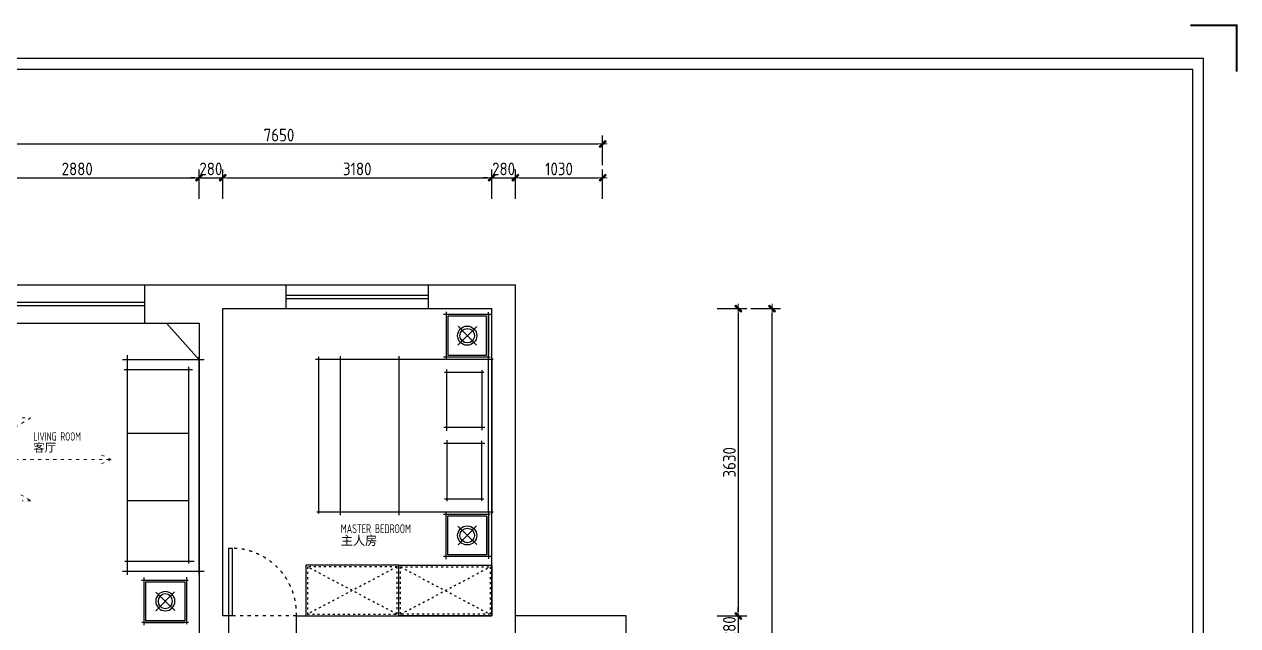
# Model space of a CAD drawing. Header units: millimetres. Extents: x -58733 to 427521, y -235734 to 553534.
# Drawn here: x -16385 to -2041, y 495078 to 502181 of the extents above; entities that cross this region are included whole.
import ezdxf

# ---------------------------------------------------------------- set-up
doc = ezdxf.new("R2010")
doc.units = ezdxf.units.MM
doc.linetypes.add('ACAD_ISO03W100', pattern=[30, 12, -18])
for name, color, linetype in [('00-墙体', 7, 'Continuous'), ('01.墙体', 7, 'Continuous'), ('02-活动家具', 1, 'Continuous'), ('图框', 251, 'Continuous')]:
    doc.layers.add(name, color=color, linetype=linetype)
doc.layers.add('P★10 文字说明', color=32, linetype='Continuous', lineweight=0)
doc.layers.add('墙体', color=7, linetype='Continuous', lineweight=30)
doc.styles.add('CCD_DIM', font='ARCHS.SHX')
doc.styles.add('编号', font='ARCHSTYL.SHX', dxfattribs={"width": 0.8})
doc.dimstyles.new('海龍1：50', dxfattribs={"dimscale": 50, "dimtxt": 3, "dimasz": 1, "dimexe": 2, "dimexo": 2, "dimgap": 0.6, "dimtad": 1, "dimdec": 0, "dimrnd": 5, "dimdsep": 46, "dimtxsty": 'CCD_DIM', "dimblk": 'WS-cj', "dimcen": 1, "dimclrd": 242, "dimclre": 242, "dimclrt": 2, "dimadec": 0, "dimazin": 2, "dimtfac": 1, "dimtdec": 0, "dimtix": 1, "dimtmove": 2, "dimatfit": 3, "dimldrblk": 'CCD_Leader_Arrow', "dimfxl": 5, "dimfxlon": 1, "dimtolj": 1, "dimarcsym": 0})

# ---------------------------------------------------------------- blocks, each defined once
blk = doc.blocks.new('WS-cj')
blk.add_hatch(color=1).paths.add_polyline_path([(0.59, 0.82), (-0.82, -0.59), (-0.59, -0.82), (0.82, 0.59)])
at = {"color": 1, "linetype": 'ByBlock', "lineweight": 0}
for p, q in [((-1.1, 0), (0, 0)), ((0, 0), (1.1, 0))]:
    blk.add_line(p, q, dxfattribs=at)
at = {"color": 1}
blk.add_lwpolyline([(0.59, 0.82), (-0.82, -0.59), (-0.59, -0.82), (0.82, 0.59)], close=True, dxfattribs=at)
blk = doc.blocks.new('*D545')
at = {"color": 242, "lineweight": -2}
for p, q in [((-17199, 500118), (-17199, 500468)), ((-17149, 500368), (-14369, 500368)), ((-14319, 500118), (-14319, 500468))]:
    blk.add_line(p, q, dxfattribs=at)
at = {"layer": 'Defpoints', "color": 0}
for p in [(-14319, 500368), (-17199, 499968), (-14319, 499968)]:
    blk.add_point(p, dxfattribs=at)
at = {"color": 242, "lineweight": -2, "xscale": 50, "yscale": 50, "zscale": 50, "rotation": 180}
blk.add_blockref('WS-cj', (-17199, 500368), dxfattribs=at)
at = {"color": 242, "lineweight": -2, "xscale": 50, "yscale": 50, "zscale": 50}
blk.add_blockref('WS-cj', (-14319, 500368), dxfattribs=at)
at = {"color": 2, "insert": (-15759, 500473), "char_height": 150, "attachment_point": 5, "style": 'CCD_DIM'}
blk.add_mtext('\\A1;2880', dxfattribs=at)
blk = doc.blocks.new('CCD_Leader_Arrow')
at = {"color": 1, "linetype": 'ByBlock'}
blk.add_line((0, 0), (-1, 0), dxfattribs=at)
for points in [[(-0.86, 0.67), (-0.6, 0.85), (-0.24, 0), (0, 0)], [(-0.86, -0.67), (-0.6, -0.85), (-0.24, 0), (0, 0)]]:
    blk.add_solid(points, dxfattribs=at)
blk = doc.blocks.new('*D546')
at = {"color": 242, "lineweight": -2}
for p, q in [((-14369, 500368), (-14419, 500368)), ((-14319, 500118), (-14319, 500468)), ((-14319, 500368), (-14039, 500368)), ((-14039, 500118), (-14039, 500468)), ((-13989, 500368), (-13939, 500368))]:
    blk.add_line(p, q, dxfattribs=at)
at = {"layer": 'Defpoints', "color": 0}
for p in [(-14039, 500368), (-14319, 499968), (-14039, 499968)]:
    blk.add_point(p, dxfattribs=at)
at = {"color": 242, "lineweight": -2, "xscale": 50, "yscale": 50, "zscale": 50}
blk.add_blockref('WS-cj', (-14319, 500368), dxfattribs=at)
at = {"color": 242, "lineweight": -2, "xscale": 50, "yscale": 50, "zscale": 50, "rotation": 180}
blk.add_blockref('WS-cj', (-14039, 500368), dxfattribs=at)
at = {"color": 2, "insert": (-14179, 500473), "char_height": 150, "attachment_point": 5, "style": 'CCD_DIM'}
blk.add_mtext('\\A1;280', dxfattribs=at)
blk = doc.blocks.new('*D547')
at = {"color": 242, "lineweight": -2}
for p, q in [((-14039, 500118), (-14039, 500468)), ((-13989, 500368), (-10909, 500368)), ((-10859, 500118), (-10859, 500468))]:
    blk.add_line(p, q, dxfattribs=at)
at = {"layer": 'Defpoints', "color": 0}
for p in [(-10859, 500368), (-14039, 499968), (-10859, 499968)]:
    blk.add_point(p, dxfattribs=at)
at = {"color": 242, "lineweight": -2, "xscale": 50, "yscale": 50, "zscale": 50, "rotation": 180}
blk.add_blockref('WS-cj', (-14039, 500368), dxfattribs=at)
at = {"color": 242, "lineweight": -2, "xscale": 50, "yscale": 50, "zscale": 50}
blk.add_blockref('WS-cj', (-10859, 500368), dxfattribs=at)
at = {"color": 2, "insert": (-12449, 500473), "char_height": 150, "attachment_point": 5, "style": 'CCD_DIM'}
blk.add_mtext('\\A1;3180', dxfattribs=at)
blk = doc.blocks.new('*D548')
at = {"color": 242, "lineweight": -2}
for p, q in [((-10909, 500368), (-10959, 500368)), ((-10859, 500118), (-10859, 500468)), ((-10859, 500368), (-10579, 500368)), ((-10579, 500118), (-10579, 500468)), ((-10529, 500368), (-10479, 500368))]:
    blk.add_line(p, q, dxfattribs=at)
at = {"layer": 'Defpoints', "color": 0}
for p in [(-10579, 500368), (-10859, 499968), (-10579, 499968)]:
    blk.add_point(p, dxfattribs=at)
at = {"color": 242, "lineweight": -2, "xscale": 50, "yscale": 50, "zscale": 50}
blk.add_blockref('WS-cj', (-10859, 500368), dxfattribs=at)
at = {"color": 242, "lineweight": -2, "xscale": 50, "yscale": 50, "zscale": 50, "rotation": 180}
blk.add_blockref('WS-cj', (-10579, 500368), dxfattribs=at)
at = {"color": 2, "insert": (-10719, 500473), "char_height": 150, "attachment_point": 5, "style": 'CCD_DIM'}
blk.add_mtext('\\A1;280', dxfattribs=at)
blk = doc.blocks.new('*D549')
at = {"color": 242, "lineweight": -2}
for p, q in [((-10579, 500118), (-10579, 500468)), ((-10529, 500368), (-9599, 500368)), ((-9549, 500118), (-9549, 500468))]:
    blk.add_line(p, q, dxfattribs=at)
at = {"layer": 'Defpoints', "color": 0}
for p in [(-9549, 500368), (-10579, 499968), (-9549, 499968)]:
    blk.add_point(p, dxfattribs=at)
at = {"color": 242, "lineweight": -2, "xscale": 50, "yscale": 50, "zscale": 50, "rotation": 180}
blk.add_blockref('WS-cj', (-10579, 500368), dxfattribs=at)
at = {"color": 242, "lineweight": -2, "xscale": 50, "yscale": 50, "zscale": 50}
blk.add_blockref('WS-cj', (-9549, 500368), dxfattribs=at)
at = {"color": 2, "insert": (-10064, 500473), "char_height": 150, "attachment_point": 5, "style": 'CCD_DIM'}
blk.add_mtext('\\A1;1030', dxfattribs=at)
blk = doc.blocks.new('*D550')
at = {"color": 242, "lineweight": -2}
for p, q in [((-17199, 500518), (-17199, 500868)), ((-17149, 500768), (-9599, 500768)), ((-9549, 500518), (-9549, 500868))]:
    blk.add_line(p, q, dxfattribs=at)
at = {"layer": 'Defpoints', "color": 0}
for p in [(-9549, 500768), (-17199, 499968), (-9549, 499968)]:
    blk.add_point(p, dxfattribs=at)
at = {"color": 242, "lineweight": -2, "xscale": 50, "yscale": 50, "zscale": 50, "rotation": 180}
blk.add_blockref('WS-cj', (-17199, 500768), dxfattribs=at)
at = {"color": 242, "lineweight": -2, "xscale": 50, "yscale": 50, "zscale": 50}
blk.add_blockref('WS-cj', (-9549, 500768), dxfattribs=at)
at = {"color": 2, "insert": (-13374, 500873), "char_height": 150, "attachment_point": 5, "style": 'CCD_DIM'}
blk.add_mtext('\\A1;7650', dxfattribs=at)
blk = doc.blocks.new('*D563')
at = {"color": 242, "lineweight": -2}
for p, q in [((-8195, 498823), (-7845, 498823)), ((-7945, 498773), (-7945, 495243)), ((-8195, 495193), (-7845, 495193))]:
    blk.add_line(p, q, dxfattribs=at)
at = {"layer": 'Defpoints', "color": 0}
for p in [(-8345, 498823), (-8345, 495193), (-7945, 495193)]:
    blk.add_point(p, dxfattribs=at)
at = {"color": 242, "lineweight": -2, "xscale": 50, "yscale": 50, "zscale": 50}
for p, rotation in [((-7945, 498823), 90), ((-7945, 495193), 270)]:
    blk.add_blockref('WS-cj', p, dxfattribs=dict(at, rotation=rotation))
at = {"color": 2, "insert": (-8050, 497008), "char_height": 150, "attachment_point": 5, "rotation": 90, "style": 'CCD_DIM'}
blk.add_mtext('\\A1;3630', dxfattribs=at)
blk = doc.blocks.new('*D564')
at = {"color": 242, "lineweight": -2}
for p, q in [((-8195, 495193), (-7845, 495193)), ((-7945, 495243), (-7945, 495293)), ((-7945, 495193), (-7945, 494913)), ((-8195, 494913), (-7845, 494913)), ((-7945, 494863), (-7945, 494813))]:
    blk.add_line(p, q, dxfattribs=at)
at = {"layer": 'Defpoints', "color": 0}
for p in [(-8345, 495193), (-8345, 494913), (-7945, 494913)]:
    blk.add_point(p, dxfattribs=at)
at = {"color": 242, "lineweight": -2, "xscale": 50, "yscale": 50, "zscale": 50}
for p, rotation in [((-7945, 495193), 270), ((-7945, 494913), 90)]:
    blk.add_blockref('WS-cj', p, dxfattribs=dict(at, rotation=rotation))
at = {"color": 2, "insert": (-8050, 495053), "char_height": 150, "attachment_point": 5, "rotation": 90, "style": 'CCD_DIM'}
blk.add_mtext('\\A1;280', dxfattribs=at)
blk = doc.blocks.new('*D568')
at = {"color": 242, "lineweight": -2}
for p, q in [((-7795, 498823), (-7445, 498823)), ((-7545, 489583), (-7545, 498773)), ((-7795, 489533), (-7445, 489533))]:
    blk.add_line(p, q, dxfattribs=at)
at = {"layer": 'Defpoints', "color": 0}
for p in [(-8345, 498823), (-7545, 498823), (-8345, 489533)]:
    blk.add_point(p, dxfattribs=at)
at = {"color": 242, "lineweight": -2, "xscale": 50, "yscale": 50, "zscale": 50}
for p, rotation in [((-7545, 498823), 90), ((-7545, 489533), 270)]:
    blk.add_blockref('WS-cj', p, dxfattribs=dict(at, rotation=rotation))
at = {"color": 2, "insert": (-7650, 494178), "char_height": 150, "attachment_point": 5, "rotation": 90, "style": 'CCD_DIM'}
blk.add_mtext('\\A1;9290', dxfattribs=at)
blk = doc.blocks.new('图框1比60')
at = {"layer": '图框', "color": 121}
for p, q in [((186038, 61389), (161670, 61389)), ((186038, 44157), (186038, 61389))]:
    blk.add_line(p, q, dxfattribs=at)
at = {"layer": '图框', "color": 8}
for p in [(161809, 61249), (185898, 44297), (185898, 45797)]:
    blk.add_line(p, (185898, 61249), dxfattribs=at)
at = {"layer": '图框', "color": 121, "const_width": 28.3}
blk.add_lwpolyline([(185866, 61818), (186467, 61818), (186467, 61217)], dxfattribs=at)
blk = doc.blocks.new('zw$957C')
for p, q in [((553, 2045), (4, 2045)), ((31, 2080), (31, 1516)), ((31, 2045), (507, 2045)), ((531, 2045), (54, 2045)), ((531, 1513), (531, 2068)), ((545, 2086), (2381, 2086)), ((2368, 2045), (550, 2045)), ((560, 2102), (560, 0)), ((2360, 16), (2360, 2102)), ((2366, 2045), (2914, 2045)), ((2388, 1513), (2388, 2068)), ((2388, 2045), (2864, 2045)), ((2888, 2045), (2412, 2045)), ((2888, 2080), (2888, 1516)), ((0, 1545), (552, 1545)), ((2919, 1545), (2367, 1545)), ((531, 36), (2377, 36)), ((545, 36), (2381, 36))]:
    blk.add_line(p, q)
at = {"color": 251}
for p, q in [((511, 2025), (51, 2025)), ((51, 2025), (51, 1565)), ((511, 1565), (511, 2025)), ((2408, 1565), (2408, 2025)), ((2408, 2025), (2868, 2025)), ((2868, 2025), (2868, 1565)), ((393, 1904), (167, 1687)), ((390, 1683), (170, 1907)), ((686, 1966), (1397, 1966)), ((709, 1526), (709, 1990)), ((1364, 2003), (1364, 1520)), ((2231, 1966), (1520, 1966)), ((1553, 2003), (1553, 1520)), ((2208, 1526), (2208, 1990)), ((2526, 1904), (2752, 1687)), ((2529, 1683), (2748, 1907)), ((51, 1565), (511, 1565)), ((1403, 1556), (681, 1556)), ((1514, 1556), (2236, 1556)), ((2868, 1565), (2408, 1565)), ((521, 987), (2398, 987)), ((521, 292), (2398, 292))]:
    blk.add_line(p, q, dxfattribs=at)
for centre, radius in [((280, 1795), 113), ((280, 1795), 85.8), ((2639, 1795), 113), ((2639, 1795), 85.8)]:
    blk.add_circle(centre, radius, dxfattribs=at)
blk = doc.blocks.new('zw$A384')
for p, q in [((157, 2594), (157, 0)), ((1069, 2539), (100, 2539)), ((887, 133), (887, 2455)), ((1007, 8), (1007, 2577)), ((929, 2419), (121, 2419)), ((131, 159), (949, 159)), ((1069, 39), (100, 39))]:
    blk.add_line(p, q)
at = {"color": 251}
for p, q in [((157, 1672), (887, 1672)), ((157, 876), (887, 876))]:
    blk.add_line(p, q, dxfattribs=at)
blk = doc.blocks.new('zw$1ED')
at = {"color": 1}
for p, q in [((567, 523), (3, 523)), ((32, 553), (32, 1)), ((532, 0), (532, 549)), ((532, 523), (532, 46)), ((0, 22), (555, 22))]:
    blk.add_line(p, q, dxfattribs=at)
at = {"color": 251}
for p, q in [((512, 503), (52, 503)), ((52, 503), (52, 42)), ((512, 42), (512, 503)), ((170, 163), (394, 383)), ((390, 160), (174, 386)), ((52, 42), (512, 42))]:
    blk.add_line(p, q, dxfattribs=at)
blk.add_line((532, 22), (532, 499))
for radius in [113, 85.8]:
    blk.add_circle((282, 273), radius, dxfattribs=at)
blk = doc.blocks.new('zw$D427')
at = {"lineweight": 15}
for p, q in [((69, 1810), (0, 1810)), ((0, 1765), (1307, 1765)), ((12, 1819), (12, 1754)), ((69, 1810), (90, 1828)), ((80, 1825), (399, 1825)), ((502, 1847), (399, 1825)), ((801, 1847), (905, 1825)), ((1224, 1825), (905, 1825)), ((1235, 1810), (1214, 1828)), ((1307, 1810), (1235, 1810)), ((1292, 1755), (1292, 1824))]:
    blk.add_line(p, q, dxfattribs=at)
at = {"color": 251, "lineweight": 5, "true_color": 0x5a5a5a}
for p, q in [((1292, 1769), (12, 1769)), ((1235, 1810), (69, 1810)), ((422, 1816), (532, 1837)), ((614, 1816), (422, 1816)), ((532, 1837), (772, 1837)), ((614, 1837), (614, 1816)), ((690, 1816), (690, 1837)), ((882, 1816), (690, 1816)), ((772, 1837), (882, 1816))]:
    blk.add_line(p, q, dxfattribs=at)
at = {"color": 250, "linetype": 'ACAD_ISO03W100', "lineweight": 0, "ltscale": 3}
for points in [[(1143, 1053), (1143, 953), (653, 1765), (166, 952), (166, 1052)], [(653, 1765), (653, 0), (586, 150)], [(653, 0), (721, 150)]]:
    blk.add_lwpolyline(points, dxfattribs=at)
at = {"lineweight": 15}
blk.add_lwpolyline([(831, 1842), (652, 1842), (473, 1842)], dxfattribs=at)

msp = doc.modelspace()

# ---------------------------------------------------------------- linework, layer by layer
at = {"color": 12}
for p, q in [((-16948.5, 499103), (-14958.5, 499103)), ((-13288.5, 499103), (-11608.5, 499103)), ((-13288.5, 498823), (-11608.5, 498823)), ((-16948.5, 498653), (-14958.5, 498653))]:
    msp.add_line(p, q, dxfattribs=at)
for p, q in [((-14958.5, 498653), (-14958.5, 499103)), ((-14958.5, 499103), (-13288.5, 499103)), ((-13288.5, 498823), (-13288.5, 499103)), ((-11608.5, 499103), (-10578.5, 499103)), ((-11608.5, 498823), (-11608.5, 499103)), ((-10578.5, 494913), (-10578.5, 499103)), ((-14038.5, 498823), (-13288.5, 498823)), ((-14038.5, 495193), (-14038.5, 498823)), ((-11608.5, 498823), (-10858.5, 498823)), ((-10858.5, 495193), (-10858.5, 498823)), ((-14958.5, 498653), (-14318.5, 498653)), ((-14703.5, 498653), (-14318.5, 498219.2)), ((-14318.5, 498653), (-14318.5, 494913)), ((-13968.5, 495193), (-14038.5, 495193)), ((-13968.5, 494913), (-13968.5, 495193)), ((-13168.5, 494913), (-13168.5, 495193)), ((-13168.5, 495193), (-10858.5, 495193))]:
    msp.add_line(p, q)
msp.add_lwpolyline([(-9268.5, 493913), (-9268.5, 495193), (-10578.5, 495193)], dxfattribs=at)
at = {"layer": '00-墙体', "color": 42}
for p, q in [((-16948.5, 498898), (-14958.5, 498898)), ((-13288.5, 498983), (-11608.5, 498983)), ((-13288.5, 498943), (-11608.5, 498943)), ((-16948.5, 498858), (-14958.5, 498858))]:
    msp.add_line(p, q, dxfattribs=at)
at = {"layer": '02-活动家具', "color": 251, "linetype": 'ACAD_ISO03W100', "ltscale": 2}
for p, q in [((-11978.5, 495213), (-13038.5, 495773)), ((-11978.5, 495773), (-13038.5, 495213)), ((-11938.5, 495213), (-10878.5, 495773)), ((-11938.5, 495773), (-10878.5, 495213))]:
    msp.add_line(p, q, dxfattribs=at)
at = {"layer": '02-活动家具', "color": 8, "linetype": 'ACAD_ISO03W100', "ltscale": 3}
msp.add_line((-13168.5, 495193), (-13968.5, 495193), dxfattribs=at)
at = {"layer": '02-活动家具'}
for points in [[(-13968.5, 495193), (-13968.5, 495993), (-13928.5, 495993), (-13928.5, 495193)], [(-13058.5, 495793), (-13058.5, 495193), (-11958.5, 495193), (-11958.5, 495793)], [(-10858.5, 495793), (-10858.5, 495193), (-11958.5, 495193), (-11958.5, 495793)]]:
    msp.add_lwpolyline(points, close=True, dxfattribs=at)
at = {"layer": '02-活动家具', "color": 251, "linetype": 'ACAD_ISO03W100', "ltscale": 2}
for points in [[(-13038.5, 495773), (-13038.5, 495213), (-11978.5, 495213), (-11978.5, 495773)], [(-10878.5, 495773), (-10878.5, 495213), (-11938.5, 495213), (-11938.5, 495773)]]:
    msp.add_lwpolyline(points, close=True, dxfattribs=at)
at = {"layer": '02-活动家具', "color": 8, "linetype": 'ACAD_ISO03W100', "ltscale": 3}
msp.add_arc((-13938.5, 495222.5), 770.6, 357.80597, 89.25642, dxfattribs=at)

# ---------------------------------------------------------------- block references
at = {"layer": '01.墙体', "color": 4, "xscale": -1, "rotation": 89.9999999999999}
msp.add_blockref('zw$1ED', (-14444.8, 495649.5), dxfattribs=at)
at = {"layer": '02-活动家具'}
for name, p, rotation in [('zw$957C', (-12944, 498783.3), 270), ('zw$D427', (-15356.4, 496388.7), 90)]:
    msp.add_blockref(name, p, dxfattribs=dict(at, rotation=rotation))
msp.add_blockref('zw$A384', (-15325.6, 495680.3), dxfattribs=at)
at = {"layer": '墙体', "color": 0, "xscale": 0.9120113186390109, "yscale": 0.9120113186390109, "zscale": 0.9120113186390109}
msp.add_blockref('图框1比60', (-172113.2, 445790), dxfattribs=at)

# ---------------------------------------------------------------- texts
at = {"layer": 'P★10 文字说明', "attachment_point": 1, "line_spacing_factor": 0.8, "style": '编号'}
for s, insert, char_height in [('LIVING ROOM\\P{\\Fￎￄￗￖ;\\W1;客厅}', (-16277.5, 497362.2), 98.28), ('MASTER BEDROOM\\P{\\Fￎￄￗￖ;\\W1.0000;主人房}', (-12643, 496276.1), 105)]:
    msp.add_mtext(s, dxfattribs=dict(at, insert=insert, char_height=char_height))

# ---------------------------------------------------------------- dimensions: what is measured, and where the dimension line sits
for base, p1, p2, picture, middle in [((-9548.5, 500768), (-17198.5, 499968), (-9548.5, 499968), '*D550', (-13373.5, 500873)), ((-14318.5, 500368), (-17198.5, 499968), (-14318.5, 499968), '*D545', (-15758.5, 500473)), ((-14038.5, 500368), (-14318.5, 499968), (-14038.5, 499968), '*D546', (-14178.5, 500473)), ((-10858.5, 500368), (-14038.5, 499968), (-10858.5, 499968), '*D547', (-12448.5, 500473)), ((-10578.5, 500368), (-10858.5, 499968), (-10578.5, 499968), '*D548', (-10718.5, 500473)), ((-9548.5, 500368), (-10578.5, 499968), (-9548.5, 499968), '*D549', (-10063.5, 500473))]:
    dim = msp.add_linear_dim(base=base, p1=p1, p2=p2, dimstyle='海龍1：50')
    dim.commit()
    dim.dimension.update_dxf_attribs({"geometry": picture, "text_midpoint": middle})
for base, p1, p2, picture, middle in [((-7944.6, 495193), (-8344.6, 498823), (-8344.6, 495193), '*D563', (-8049.6, 497008)), ((-7544.6, 498823), (-8344.6, 489533), (-8344.6, 498823), '*D568', (-7649.6, 494178)), ((-7944.6, 494913), (-8344.6, 495193), (-8344.6, 494913), '*D564', (-8049.6, 495053))]:
    dim = msp.add_linear_dim(base=base, p1=p1, p2=p2, angle=90, dimstyle='海龍1：50')
    dim.commit()
    dim.dimension.update_dxf_attribs({"geometry": picture, "text_midpoint": middle})

doc.saveas('drawing.dxf')
